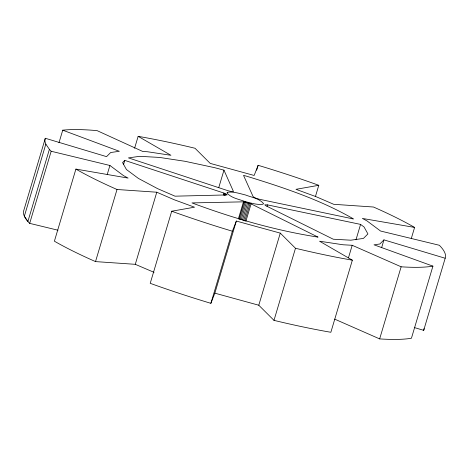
<?xml version="1.0" encoding="UTF-8"?>
<svg xmlns="http://www.w3.org/2000/svg" width="469" height="469" viewBox="0 0 469 469"><rect width="100%" height="100%" fill="white"/><g stroke="black" fill="none" stroke-linecap="round" stroke-linejoin="round"><path stroke-width="0.7" d="M58.977 142.781L62.735 130.183L119.331 151.294L110.672 152.513L106.545 156.64L45.311 138.273L23.819 210.376A208.752 35.175 16.6 0 0 29.676 223.361L57.986 230.215M45.839 144.112L24.347 216.215L27.9 221.462L49.392 149.353L45.839 144.112A208.752 35.175 16.6 0 1 45.311 138.273M29.676 223.361L51.168 151.253A208.752 35.175 16.6 0 1 49.392 149.353M51.168 151.253L109.916 165.481L123.564 175.664L128.113 178.085L75.896 169.092L54.398 241.195A209.326 35.269 16.6 0 0 95.518 261.602L135.289 264.323L154.043 272.337M107.202 174.585L109.916 165.481M123.529 164.584L124.777 160.38L223.912 193.064L227.213 194.916L175.025 196.177L157.631 188.661L138.396 178.413L126.437 169.526L122.573 162.591L124.777 160.38M95.518 261.602L117.016 189.499L156.781 192.214L174.181 199.741L194.518 207.198L171.713 211.22L150.221 283.323A209.326 35.269 16.6 0 0 210.874 303.326L214.849 293.16L236.341 221.057L280.28 233.122L295.482 248.259A208.752 35.175 16.6 0 0 352.354 260.178L330.856 332.281A208.752 35.175 16.6 0 1 273.99 320.362L258.782 305.225L214.849 293.16M134.597 148.239L138.144 136.338A208.752 35.175 16.6 0 1 195.01 148.263L210.218 163.394L254.151 175.459L258.126 165.299A209.326 35.269 16.6 0 1 318.779 185.302L315.444 196.499M135.289 264.323L156.781 192.214M218.747 187.659L223.965 170.159L214.685 167.685L184.979 161.289L159.378 157.414L139.627 156.324L128.442 157.895L228.004 190.725L231.557 191.598L233.492 191.592L223.965 170.159M223.285 195.163L223.912 193.064M224.428 195.596L225.056 193.498M225.589 195.327L226.011 193.926M210.874 303.326L232.372 231.217L236.341 221.057M238.457 218.642L243.464 201.84L246.413 202.286L251.073 203.874L318.07 237.126C274.969 230.414 232.823 218.114 191.985 202.913L243.464 201.84M239.026 219.386L244.238 201.881M240.028 219.533L245.246 202.033M241.195 219.785L246.413 202.286M256.66 170.2L258.126 165.299M242.444 220.119L247.661 202.62M243.687 220.512L248.904 203.013M244.841 220.934L250.059 203.435M245.856 221.374L251.073 203.874M267.054 206.284L267.471 204.883L360.573 224.399L364.061 226.996L367.919 233.925L363.422 238.428L350.871 240.192L333.271 239.219L265.894 205.78L264.768 204.818L267.471 204.883M258.782 305.225L280.28 233.122M273.99 320.362L295.482 248.259M348.444 257.88L352.196 245.281L401.142 266.797A210.481 35.462 16.6 0 0 432.928 266.134L411.436 338.237A210.481 35.462 16.6 0 1 379.65 338.899L334.725 319.149M355.983 239.8L360.573 224.399M381.655 247.573L383.953 239.876L445.181 258.249L423.689 330.352L414.643 327.638M379.65 338.899L401.142 266.797M411.26 238.627L414.602 227.424A209.326 35.269 16.6 0 0 373.482 207.017L333.711 204.302L316.311 196.781L295.98 189.318L318.779 185.302M383.953 239.876L379.826 244.003L374.004 244.824L432.928 266.134M352.196 245.281L343.038 244.771L319.553 241.218L352.354 260.178M414.602 227.424L362.379 218.431L366.934 220.858L380.582 231.035L439.324 245.264A208.752 35.175 16.6 0 1 445.181 258.249M138.144 136.338L170.945 155.303L147.454 151.745L142.781 151.487L97.106 130.634A209.326 35.269 16.6 0 0 62.735 130.183M424.046 328.558A208.752 35.175 16.6 0 1 423.689 330.352M232.372 231.217A209.326 35.269 16.6 0 1 171.713 211.22M117.016 189.499A209.326 35.269 16.6 0 1 75.896 169.092M227.612 192.261L226.937 192.935C231.276 198.123 238.991 199.178 245.064 201.559C250.862 202.954 256.854 205.064 262.886 204.255L263.555 203.581C259.216 198.393 251.507 197.338 245.434 194.963C239.63 193.568 233.644 191.452 227.612 192.261M353.21 218.929L259.539 199.29L255.91 198.217L253.154 196.71L243.528 175.377L246.477 176.168C282.707 187.26 319.031 199.302 352.102 218.103L353.21 218.929"/></g></svg>
